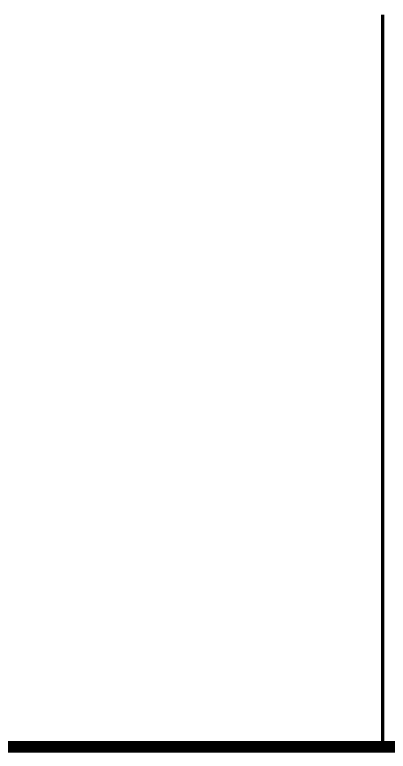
# Model space of a CAD drawing. Header units: millimetres. Extents: x 2016.56 to 2021.8, y 13721.83 to 13722.48.
# Drawn here: x 2021.7019 to 2021.7289, y 13721.9243 to 13721.9777 of the extents above; entities that cross this region are included whole.
import ezdxf

# ---------------------------------------------------------------- set-up
doc = ezdxf.new("R2010")
doc.units = ezdxf.units.MM
doc.layers.add('0.7', color=20, linetype='Continuous', lineweight=70)
doc.layers.add('1.2', color=120, linetype='Continuous', lineweight=120)

msp = doc.modelspace()

# ---------------------------------------------------------------- linework, layer by layer
at = {"layer": '0.7'}
msp.add_line((2021.728524, 13721.924938), (2021.728524, 13721.977738), dxfattribs=at)
at = {"layer": '1.2'}
for p, q in [((2021.803997, 13721.924938), (2021.380005, 13721.924938)), ((2021.803997, 13721.924838), (2021.380005, 13721.924838)), ((2021.803997, 13721.924738), (2021.380005, 13721.924738)), ((2021.803997, 13721.924638), (2021.380005, 13721.924638)), ((2021.803997, 13721.924538), (2021.380005, 13721.924538)), ((2021.803997, 13721.924438), (2021.380005, 13721.924438)), ((2021.803997, 13721.924338), (2021.380005, 13721.924338))]:
    msp.add_line(p, q, dxfattribs=at)

doc.saveas('drawing.dxf')
